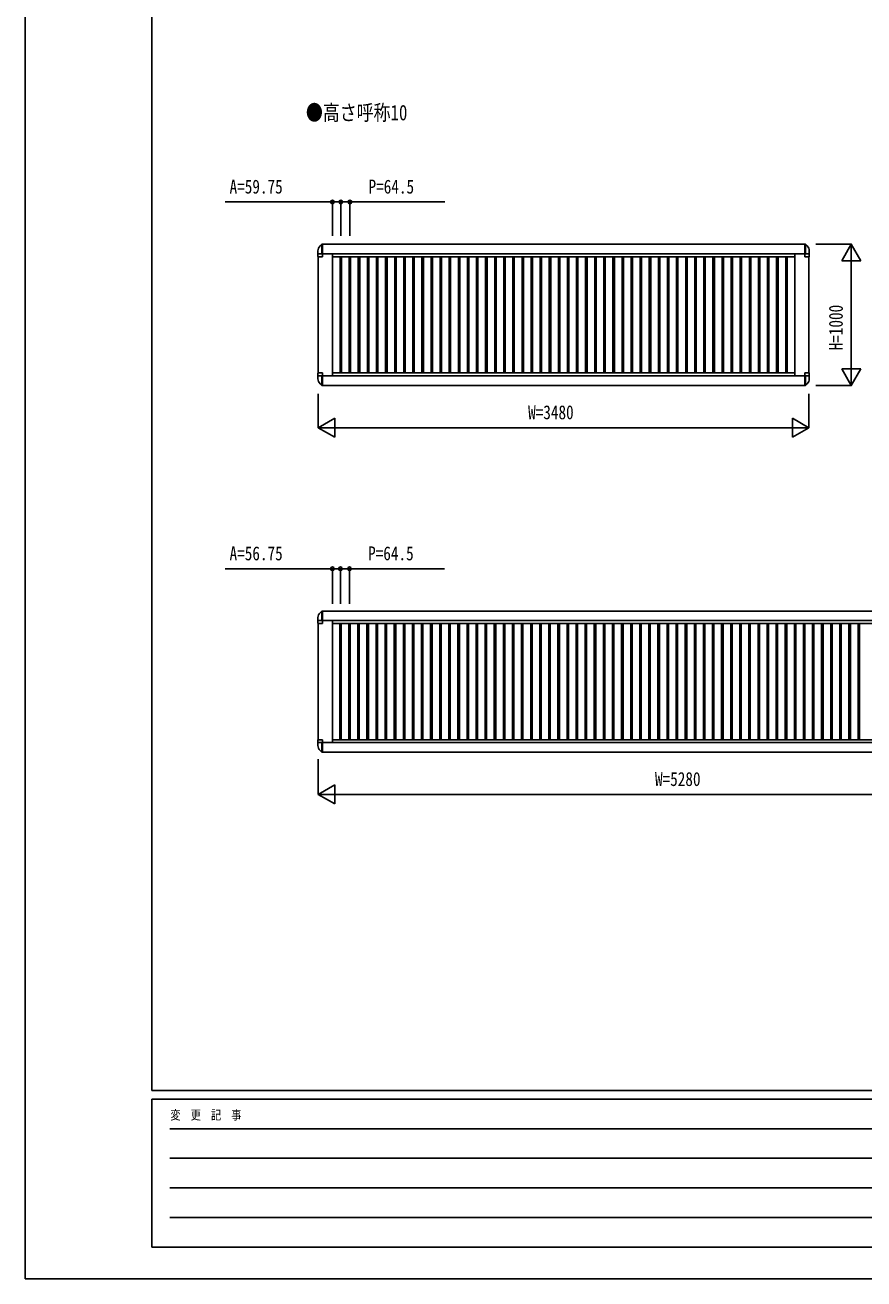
# Model space of a CAD drawing. Units: millimetres, scale not verified. Extents: x -12615 to 12615, y -8910 to 8910.
# Drawn here: x -12615 to -6665, y -8910 to -21 of the extents above; entities that cross this region are included whole.
import ezdxf
from ezdxf.enums import TextEntityAlignment as Align

# ---------------------------------------------------------------- set-up
doc = ezdxf.new("R2010")
doc.units = ezdxf.units.MM
doc.header["$LTSCALE"] = 30
for name, color, linetype in [('0-1_USER1', 3, 'Continuous'), ('0-2_YKK_A1', 4, 'Continuous'), ('0-3_YKK_D', 6, 'Continuous'), ('0-4_YKK_ZWAK', 7, 'Continuous')]:
    doc.layers.add(name, color=color, linetype=linetype)
doc.styles.add('ＭＳ ゴシック', font='')
doc.styles.get('ＭＳ ゴシック').set_extended_font_data('MS Gothic')

msp = doc.modelspace()

# ---------------------------------------------------------------- linework, layer by layer
at = {"layer": '0-2_YKK_A1'}
for p, q in [((-10510.94, -1574.7), (-10522.8, -1586.56)), ((-10505.94, -1574.7), (-10510.94, -1574.7)), ((-10510.94, -1574.7), (-10510.94, -1643)), ((-10505.94, -1663), (-10505.94, -1574.7)), ((-7078.64, -1575), (-10505.94, -1575)), ((-7083.94, -1574.7), (-7078.94, -1574.7)), ((-7083.94, -1663), (-7083.94, -1574.7)), ((-7078.94, -1574.7), (-7078.94, -1643)), ((-7078.94, -1574.7), (-7067.09, -1586.56)), ((-10537.44, -1621.91), (-10537.44, -1662)), ((-10536.44, -1663), (-10505.94, -1663)), ((-10535.44, -1643), (-10505.94, -1643)), ((-10534.94, -1663), (-10534.94, -2487)), ((-7052.44, -1643), (-10524.94, -1643)), ((-10434.94, -1643), (-10434.94, -2507)), ((-10434.94, -1663), (-7154.94, -1663)), ((-10380.19, -1663), (-10380.19, -2487)), ((-10370.19, -1663), (-10370.19, -2487)), ((-10315.69, -1663), (-10315.69, -2487)), ((-10305.69, -1663), (-10305.69, -2487)), ((-10251.19, -1663), (-10251.19, -2487)), ((-10241.19, -1663), (-10241.19, -2487)), ((-10186.69, -1663), (-10186.69, -2487)), ((-10176.69, -1663), (-10176.69, -2487)), ((-10122.19, -1663), (-10122.19, -2487)), ((-10112.19, -1663), (-10112.19, -2487)), ((-10057.69, -1663), (-10057.69, -2487)), ((-10047.69, -1663), (-10047.69, -2487)), ((-9993.19, -1663), (-9993.19, -2487)), ((-9983.19, -1663), (-9983.19, -2487)), ((-9928.69, -1663), (-9928.69, -2487)), ((-9918.69, -1663), (-9918.69, -2487)), ((-9864.19, -1663), (-9864.19, -2487)), ((-9854.19, -1663), (-9854.19, -2487)), ((-9799.69, -1663), (-9799.69, -2487)), ((-9789.69, -1663), (-9789.69, -2487)), ((-9735.19, -1663), (-9735.19, -2487)), ((-9725.19, -1663), (-9725.19, -2487)), ((-9670.69, -1663), (-9670.69, -2487)), ((-9660.69, -1663), (-9660.69, -2487)), ((-9606.19, -1663), (-9606.19, -2487)), ((-9596.19, -1663), (-9596.19, -2487)), ((-9541.69, -1663), (-9541.69, -2487)), ((-9531.69, -1663), (-9531.69, -2487)), ((-9477.19, -1663), (-9477.19, -2487)), ((-9467.19, -1663), (-9467.19, -2487)), ((-9412.69, -1663), (-9412.69, -2487)), ((-9402.69, -1663), (-9402.69, -2487)), ((-9348.19, -1663), (-9348.19, -2487)), ((-9338.19, -1663), (-9338.19, -2487)), ((-9283.69, -1663), (-9283.69, -2487)), ((-9273.69, -1663), (-9273.69, -2487)), ((-9219.19, -1663), (-9219.19, -2487)), ((-9209.19, -1663), (-9209.19, -2487)), ((-9154.69, -1663), (-9154.69, -2487)), ((-9144.69, -1663), (-9144.69, -2487)), ((-9090.19, -1663), (-9090.19, -2487)), ((-9080.19, -1663), (-9080.19, -2487)), ((-9025.69, -1663), (-9025.69, -2487)), ((-9015.69, -1663), (-9015.69, -2487)), ((-8961.19, -1663), (-8961.19, -2487)), ((-8951.19, -1663), (-8951.19, -2487)), ((-8896.69, -1663), (-8896.69, -2487)), ((-8886.69, -1663), (-8886.69, -2487)), ((-8832.19, -1663), (-8832.19, -2487)), ((-8822.19, -1663), (-8822.19, -2487)), ((-8767.69, -1663), (-8767.69, -2487)), ((-8757.69, -1663), (-8757.69, -2487)), ((-8703.19, -1663), (-8703.19, -2487)), ((-8693.19, -1663), (-8693.19, -2487)), ((-8638.69, -1663), (-8638.69, -2487)), ((-8628.69, -1663), (-8628.69, -2487)), ((-8574.19, -1663), (-8574.19, -2487)), ((-8564.19, -1663), (-8564.19, -2487)), ((-8509.69, -1663), (-8509.69, -2487)), ((-8499.69, -1663), (-8499.69, -2487)), ((-8445.19, -1663), (-8445.19, -2487)), ((-8435.19, -1663), (-8435.19, -2487)), ((-8380.69, -1663), (-8380.69, -2487)), ((-8370.69, -1663), (-8370.69, -2487)), ((-8316.19, -1663), (-8316.19, -2487)), ((-8306.19, -1663), (-8306.19, -2487)), ((-8251.69, -1663), (-8251.69, -2487)), ((-8241.69, -1663), (-8241.69, -2487)), ((-8187.19, -1663), (-8187.19, -2487)), ((-8177.19, -1663), (-8177.19, -2487)), ((-8122.69, -1663), (-8122.69, -2487)), ((-8112.69, -1663), (-8112.69, -2487)), ((-8058.19, -1663), (-8058.19, -2487)), ((-8048.19, -1663), (-8048.19, -2487)), ((-7993.69, -1663), (-7993.69, -2487)), ((-7983.69, -1663), (-7983.69, -2487)), ((-7929.19, -1663), (-7929.19, -2487)), ((-7919.19, -1663), (-7919.19, -2487)), ((-7864.69, -1663), (-7864.69, -2487)), ((-7854.69, -1663), (-7854.69, -2487)), ((-7800.19, -1663), (-7800.19, -2487)), ((-7790.19, -1663), (-7790.19, -2487)), ((-7735.69, -1663), (-7735.69, -2487)), ((-7725.69, -1663), (-7725.69, -2487)), ((-7671.19, -1663), (-7671.19, -2487)), ((-7661.19, -1663), (-7661.19, -2487)), ((-7606.69, -1663), (-7606.69, -2487)), ((-7596.69, -1663), (-7596.69, -2487)), ((-7542.19, -1663), (-7542.19, -2487)), ((-7532.19, -1663), (-7532.19, -2487)), ((-7477.69, -1663), (-7477.69, -2487)), ((-7467.69, -1663), (-7467.69, -2487)), ((-7413.19, -1663), (-7413.19, -2487)), ((-7403.19, -1663), (-7403.19, -2487)), ((-7348.69, -1663), (-7348.69, -2487)), ((-7338.69, -1663), (-7338.69, -2487)), ((-7284.19, -1663), (-7284.19, -2487)), ((-7274.19, -1663), (-7274.19, -2487)), ((-7219.69, -1663), (-7219.69, -2487)), ((-7209.69, -1663), (-7209.69, -2487)), ((-7154.94, -1643), (-7154.94, -2507)), ((-7054.44, -1643), (-7083.94, -1643)), ((-7083.94, -1663), (-7053.44, -1663)), ((-7053.44, -1663), (-7083.94, -1663)), ((-7054.94, -1663), (-7054.94, -2487)), ((-7052.44, -1621.91), (-7052.44, -1662)), ((-10537.44, -2528.09), (-10537.44, -2488)), ((-10536.44, -2487), (-10505.94, -2487)), ((-10505.94, -2487), (-10505.94, -2575.3)), ((-10432.94, -2487), (-7154.94, -2487)), ((-7083.94, -2487), (-7053.44, -2487)), ((-7053.44, -2487), (-7083.94, -2487)), ((-7083.94, -2487), (-7083.94, -2575.3)), ((-7052.44, -2528.09), (-7052.44, -2488)), ((-10535.44, -2507), (-10505.94, -2507)), ((-7052.44, -2507), (-10524.94, -2507)), ((-10510.94, -2575.3), (-10522.8, -2563.44)), ((-10510.94, -2575.3), (-10510.94, -2507)), ((-10505.94, -2575.3), (-10510.94, -2575.3)), ((-7078.64, -2575), (-10505.94, -2575)), ((-7054.44, -2507), (-7083.94, -2507)), ((-7083.94, -2575.3), (-7078.94, -2575.3)), ((-7078.94, -2575.3), (-7078.94, -2507)), ((-7078.94, -2575.3), (-7067.09, -2563.44)), ((-10510.94, -4174.7), (-10522.8, -4186.56)), ((-10505.94, -4174.7), (-10510.94, -4174.7)), ((-10510.94, -4174.7), (-10510.94, -4243)), ((-10505.94, -4263), (-10505.94, -4174.7)), ((-5283.94, -4175), (-10505.94, -4175)), ((-10537.44, -4221.91), (-10537.44, -4262)), ((-10536.44, -4263), (-10505.94, -4263)), ((-10535.44, -4243), (-10505.94, -4243)), ((-10534.94, -4263), (-10534.94, -5087)), ((-5264.94, -4243), (-10524.94, -4243)), ((-10434.94, -4243), (-10434.94, -5107)), ((-10434.94, -4263), (-5354.94, -4263)), ((-10383.19, -4263), (-10383.19, -5087)), ((-10373.19, -4263), (-10373.19, -5087)), ((-10318.69, -4263), (-10318.69, -5087)), ((-10308.69, -4263), (-10308.69, -5087)), ((-10254.19, -4263), (-10254.19, -5087)), ((-10244.19, -4263), (-10244.19, -5087)), ((-10189.69, -4263), (-10189.69, -5087)), ((-10179.69, -4263), (-10179.69, -5087)), ((-10125.19, -4263), (-10125.19, -5087)), ((-10115.19, -4263), (-10115.19, -5087)), ((-10060.69, -4263), (-10060.69, -5087)), ((-10050.69, -4263), (-10050.69, -5087)), ((-9996.19, -4263), (-9996.19, -5087)), ((-9986.19, -4263), (-9986.19, -5087)), ((-9931.69, -4263), (-9931.69, -5087)), ((-9921.69, -4263), (-9921.69, -5087)), ((-9867.19, -4263), (-9867.19, -5087)), ((-9857.19, -4263), (-9857.19, -5087)), ((-9802.69, -4263), (-9802.69, -5087)), ((-9792.69, -4263), (-9792.69, -5087)), ((-9738.19, -4263), (-9738.19, -5087)), ((-9728.19, -4263), (-9728.19, -5087)), ((-9673.69, -4263), (-9673.69, -5087)), ((-9663.69, -4263), (-9663.69, -5087)), ((-9609.19, -4263), (-9609.19, -5087)), ((-9599.19, -4263), (-9599.19, -5087)), ((-9544.69, -4263), (-9544.69, -5087)), ((-9534.69, -4263), (-9534.69, -5087)), ((-9480.19, -4263), (-9480.19, -5087)), ((-9470.19, -4263), (-9470.19, -5087)), ((-9415.69, -4263), (-9415.69, -5087)), ((-9405.69, -4263), (-9405.69, -5087)), ((-9351.19, -4263), (-9351.19, -5087)), ((-9341.19, -4263), (-9341.19, -5087)), ((-9286.69, -4263), (-9286.69, -5087)), ((-9276.69, -4263), (-9276.69, -5087)), ((-9222.19, -4263), (-9222.19, -5087)), ((-9212.19, -4263), (-9212.19, -5087)), ((-9157.69, -4263), (-9157.69, -5087)), ((-9147.69, -4263), (-9147.69, -5087)), ((-9093.19, -4263), (-9093.19, -5087)), ((-9083.19, -4263), (-9083.19, -5087)), ((-9028.69, -4263), (-9028.69, -5087)), ((-9018.69, -4263), (-9018.69, -5087)), ((-8964.19, -4263), (-8964.19, -5087)), ((-8954.19, -4263), (-8954.19, -5087)), ((-8899.69, -4263), (-8899.69, -5087)), ((-8889.69, -4263), (-8889.69, -5087)), ((-8835.19, -4263), (-8835.19, -5087)), ((-8825.19, -4263), (-8825.19, -5087)), ((-8770.69, -4263), (-8770.69, -5087)), ((-8760.69, -4263), (-8760.69, -5087)), ((-8706.19, -4263), (-8706.19, -5087)), ((-8696.19, -4263), (-8696.19, -5087)), ((-8641.69, -4263), (-8641.69, -5087)), ((-8631.69, -4263), (-8631.69, -5087)), ((-8577.19, -4263), (-8577.19, -5087)), ((-8567.19, -4263), (-8567.19, -5087)), ((-8512.69, -4263), (-8512.69, -5087)), ((-8502.69, -4263), (-8502.69, -5087)), ((-8448.19, -4263), (-8448.19, -5087)), ((-8438.19, -4263), (-8438.19, -5087)), ((-8383.69, -4263), (-8383.69, -5087)), ((-8373.69, -4263), (-8373.69, -5087)), ((-8319.19, -4263), (-8319.19, -5087)), ((-8309.19, -4263), (-8309.19, -5087)), ((-8254.69, -4263), (-8254.69, -5087)), ((-8244.69, -4263), (-8244.69, -5087)), ((-8190.19, -4263), (-8190.19, -5087)), ((-8180.19, -4263), (-8180.19, -5087)), ((-8125.69, -4263), (-8125.69, -5087)), ((-8115.69, -4263), (-8115.69, -5087)), ((-8061.19, -4263), (-8061.19, -5087)), ((-8051.19, -4263), (-8051.19, -5087)), ((-7996.69, -4263), (-7996.69, -5087)), ((-7986.69, -4263), (-7986.69, -5087)), ((-7932.19, -4263), (-7932.19, -5087)), ((-7922.19, -4263), (-7922.19, -5087)), ((-7867.69, -4263), (-7867.69, -5087)), ((-7857.69, -4263), (-7857.69, -5087)), ((-7803.19, -4263), (-7803.19, -5087)), ((-7793.19, -4263), (-7793.19, -5087)), ((-7738.69, -4263), (-7738.69, -5087)), ((-7728.69, -4263), (-7728.69, -5087)), ((-7674.19, -4263), (-7674.19, -5087)), ((-7664.19, -4263), (-7664.19, -5087)), ((-7609.69, -4263), (-7609.69, -5087)), ((-7599.69, -4263), (-7599.69, -5087)), ((-7545.19, -4263), (-7545.19, -5087)), ((-7535.19, -4263), (-7535.19, -5087)), ((-7480.69, -4263), (-7480.69, -5087)), ((-7470.69, -4263), (-7470.69, -5087)), ((-7416.19, -4263), (-7416.19, -5087)), ((-7406.19, -4263), (-7406.19, -5087)), ((-7351.69, -4263), (-7351.69, -5087)), ((-7341.69, -4263), (-7341.69, -5087)), ((-7287.19, -4263), (-7287.19, -5087)), ((-7277.19, -4263), (-7277.19, -5087)), ((-7222.69, -4263), (-7222.69, -5087)), ((-7212.69, -4263), (-7212.69, -5087)), ((-7158.19, -4263), (-7158.19, -5087)), ((-7148.19, -4263), (-7148.19, -5087)), ((-7093.69, -4263), (-7093.69, -5087)), ((-7083.69, -4263), (-7083.69, -5087)), ((-7029.19, -4263), (-7029.19, -5087)), ((-7019.19, -4263), (-7019.19, -5087)), ((-6964.69, -4263), (-6964.69, -5087)), ((-6954.69, -4263), (-6954.69, -5087)), ((-6900.19, -4263), (-6900.19, -5087)), ((-6890.19, -4263), (-6890.19, -5087)), ((-6835.69, -4263), (-6835.69, -5087)), ((-6825.69, -4263), (-6825.69, -5087)), ((-6771.19, -4263), (-6771.19, -5087)), ((-6761.19, -4263), (-6761.19, -5087)), ((-6706.69, -4263), (-6706.69, -5087)), ((-6696.69, -4263), (-6696.69, -5087)), ((-10537.44, -5128.09), (-10537.44, -5088)), ((-10536.44, -5087), (-10505.94, -5087)), ((-10535.44, -5107), (-10505.94, -5107)), ((-5264.94, -5107), (-10524.94, -5107)), ((-10510.94, -5175.3), (-10510.94, -5107)), ((-10505.94, -5087), (-10505.94, -5175.3)), ((-10434.94, -5087), (-5354.94, -5087)), ((-10510.94, -5175.3), (-10522.8, -5163.44)), ((-10505.94, -5175.3), (-10510.94, -5175.3)), ((-5283.94, -5175), (-10505.94, -5175))]:
    msp.add_line(p, q, dxfattribs=at)
for centre, radius, start, end in [((-10487.44, -1621.91), 50, 135, 180), ((-7102.44, -1621.91), 50, 0, 45), ((-10536.44, -1662), 1, 180, 270), ((-7053.44, -1662), 1, 270, 0), ((-10536.44, -2488), 1, 90, 180), ((-7053.44, -2488), 1, 0, 90), ((-10487.44, -2528.09), 50, 180, 225), ((-7102.44, -2528.09), 50, 315, 0), ((-10487.44, -4221.91), 50, 135, 180), ((-10536.44, -4262), 1, 180, 270), ((-10536.44, -5088), 1, 90, 180), ((-10487.44, -5128.09), 50, 180, 225)]:
    msp.add_arc(centre, radius, start, end, dxfattribs=at)
at = {"layer": '0-3_YKK_D'}
for p, q in [((-10434.94, -1275), (-11194.54, -1275)), ((-10434.94, -1515), (-10434.94, -1274)), ((-10375.19, -1275), (-10434.94, -1275)), ((-10375.19, -1515), (-10375.19, -1274)), ((-10375.19, -1515), (-10375.19, -1274)), ((-10375.19, -1275), (-10324.19, -1275)), ((-10310.69, -1515), (-10310.69, -1274)), ((-7004.94, -1575), (-6753.94, -1575)), ((-6754.94, -1575), (-6822.44, -1691.91)), ((-6754.94, -1575), (-6687.44, -1691.91)), ((-6754.94, -1575), (-6754.94, -1808.83)), ((-6822.44, -1691.91), (-6687.44, -1691.91)), ((-6754.94, -1710), (-6754.94, -2440)), ((-6754.94, -2575), (-6754.94, -2341.17)), ((-6754.94, -2575), (-6822.44, -2458.09)), ((-6687.44, -2458.09), (-6822.44, -2458.09)), ((-6754.94, -2575), (-6687.44, -2458.09)), ((-7004.94, -2575), (-6753.94, -2575)), ((-10534.94, -2635), (-10534.94, -2876)), ((-7054.94, -2635), (-7054.94, -2876)), ((-10534.94, -2875), (-10418.03, -2807.5)), ((-10418.03, -2942.5), (-10418.03, -2807.5)), ((-7054.94, -2875), (-7171.85, -2807.5)), ((-7171.85, -2807.5), (-7171.85, -2942.5)), ((-10534.94, -2875), (-10418.03, -2942.5)), ((-10534.94, -2875), (-10301.11, -2875)), ((-10399.94, -2875), (-7189.94, -2875)), ((-7054.94, -2875), (-7288.77, -2875)), ((-7054.94, -2875), (-7171.85, -2942.5)), ((-10434.94, -3875), (-11194.54, -3875)), ((-10434.94, -4125), (-10434.94, -3874)), ((-10378.19, -3875), (-10434.94, -3875)), ((-10378.19, -4125), (-10378.19, -3874)), ((-10378.19, -4125), (-10378.19, -3874)), ((-10378.19, -3875), (-10327.19, -3875)), ((-10313.69, -4125), (-10313.69, -3874)), ((-10534.94, -5225), (-10534.94, -5476)), ((-10534.94, -5475), (-10418.03, -5407.5)), ((-10418.03, -5542.5), (-10418.03, -5407.5)), ((-10534.94, -5475), (-10418.03, -5542.5)), ((-10534.94, -5475), (-10301.11, -5475)), ((-10399.94, -5475), (-5389.94, -5475))]:
    msp.add_line(p, q, dxfattribs=at)
for points in [[(-10375.19, -1275), (-10310.69, -1275), (-9637.49, -1275)], [(-10378.19, -3875), (-10313.69, -3875), (-9640.49, -3875)]]:
    msp.add_lwpolyline(points, dxfattribs=at)
for centre in [(-10434.94, -1275), (-10375.19, -1275), (-10375.19, -1275), (-10310.69, -1275), (-10434.94, -3875), (-10378.19, -3875), (-10378.19, -3875), (-10313.69, -3875)]:
    msp.add_circle(centre, 12.75, dxfattribs=at)
at = {"layer": '0-4_YKK_ZWAK'}
for p, q in [((-11714.94, -7575), (-11714.94, 8325)), ((11685.06, -7575), (-11714.94, -7575)), ((-3914.94, -7635), (-11714.94, -7635)), ((-11714.94, -8685), (-11714.94, -7635)), ((-11587.44, -7845), (-4064.94, -7845)), ((-11587.44, -8055), (-4064.94, -8055)), ((-11587.44, -8265), (-4064.94, -8265)), ((-11587.44, -8475), (-4064.94, -8475)), ((-11714.94, -8685), (-3914.94, -8685))]:
    msp.add_line(p, q, dxfattribs=at)
msp.add_lwpolyline([(-12615, -8910), (12615, -8910), (12615, 8910), (-12615, 8910)], close=True, dxfattribs=at)

# ---------------------------------------------------------------- texts
at = {"layer": '0-1_USER1', "style": 'ＭＳ ゴシック', "width": 0.8}
msp.add_text('●高さ呼称10', height=110, dxfattribs=at).set_placement((-10623, -729), align=Align.BOTTOM_LEFT)
at = {"layer": '0-3_YKK_D', "style": 'ＭＳ ゴシック', "width": 0.8}
for s, p in [('A=59.75', (-11164.54, -1245)), ('P=64.5', (-10178.69, -1245)), ('W=3480', (-9046.94, -2845)), ('A=56.75', (-11164.54, -3845)), ('P=64.5', (-10181.69, -3845)), ('W=5280', (-8146.94, -5445))]:
    msp.add_text(s, height=98.97, dxfattribs=at).set_placement(p, align=Align.BOTTOM_LEFT)
msp.add_text('H=1000', height=98.97, rotation=90, dxfattribs=at).set_placement((-6784.94, -2327), align=Align.BOTTOM_LEFT)
at = {"layer": '0-4_YKK_ZWAK', "style": 'ＭＳ ゴシック', "width": 0.8}
msp.add_text('変  更  記  事', height=65.98, dxfattribs=at).set_placement((-11583.93, -7800), align=Align.BOTTOM_LEFT)

doc.saveas('drawing.dxf')
